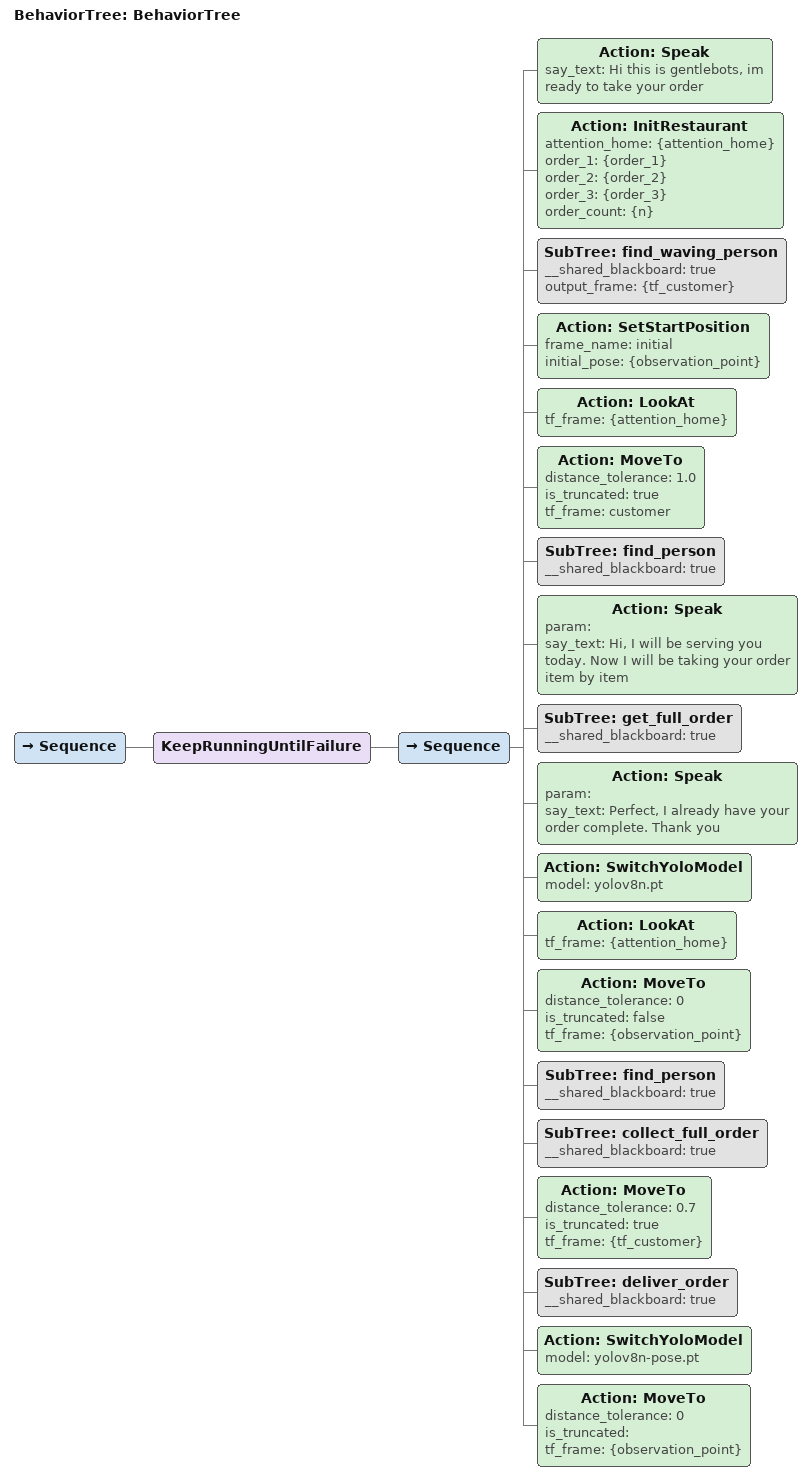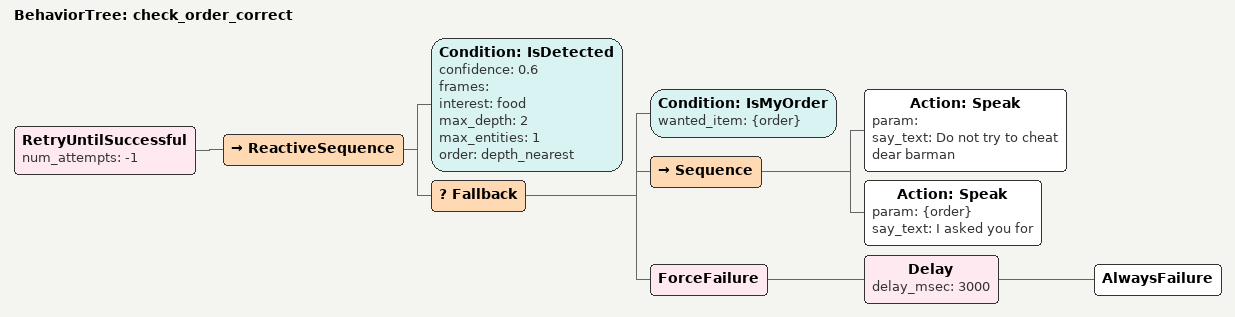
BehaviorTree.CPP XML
<BehaviorTree ID="BehaviorTree">
    <Sequence>
        <KeepRunningUntilFailure>
            <Sequence>
                <Action ID="Speak" say_text=" Hi this is gentlebots, im ready to take your order"/>
                <Action ID="InitRestaurant" attention_home="{attention_home}" order_1="{order_1}" order_2="{order_2}" order_3="{order_3}" order_count="{n}"/>

                <SubTree ID="find_waving_person" __shared_blackboard="true" output_frame="{tf_customer}"/>
                <Action ID="SetStartPosition" frame_name="initial" initial_pose="{observation_point}"/>
                <Action ID="LookAt" tf_frame="{attention_home}"/>
                <Action ID="MoveTo" distance_tolerance="1.0" is_truncated="true" tf_frame="customer"/>
                <SubTree ID="find_person" __shared_blackboard="true"/>
                <Action ID="Speak" param="" say_text="Hi, I will be serving you today. Now I will be taking your order item by item"/>
                <SubTree ID="get_full_order" __shared_blackboard="true"/>
                <Action ID="Speak" param="" say_text="Perfect, I already have your order complete. Thank you"/>
                <Action ID="SwitchYoloModel" model="yolov8n.pt"/>
                <Action ID="LookAt" tf_frame="{attention_home}"/>
                <Action ID="MoveTo" distance_tolerance="0" is_truncated="false" tf_frame="{observation_point}"/>
                <SubTree ID="find_person" __shared_blackboard="true"/>
                <SubTree ID="collect_full_order" __shared_blackboard="true"/>
                <Action ID="MoveTo" distance_tolerance="0.7" is_truncated="true" tf_frame="{tf_customer}"/>
                <SubTree ID="deliver_order" __shared_blackboard="true"/>
                <Action ID="SwitchYoloModel" model="yolov8n-pose.pt"/>
                <Action ID="MoveTo" distance_tolerance="0" is_truncated="" tf_frame="{observation_point}"/>
            </Sequence>
        </KeepRunningUntilFailure>
    </Sequence>
</BehaviorTree>

<BehaviorTree ID="check_order_correct">
    <RetryUntilSuccessful num_attempts="-1">
        <ReactiveSequence>
            <Condition ID="IsDetected" confidence="0.6" frames="" interest="food" max_depth="2" max_entities="1" order="depth_nearest"/>
            <Fallback>
                <Condition ID="IsMyOrder" wanted_item="{order}"/>
                <Sequence>
                    <Action ID="Speak" param="" say_text="Do not try to cheat dear barman"/>
                    <Action ID="Speak" param="{order}" say_text="I asked you for"/>
                </Sequence>
                <ForceFailure>
                    <Delay delay_msec="3000">
                        <AlwaysFailure/>
                    </Delay>
                </ForceFailure>
            </Fallback>
        </ReactiveSequence>
    </RetryUntilSuccessful>
</BehaviorTree>
